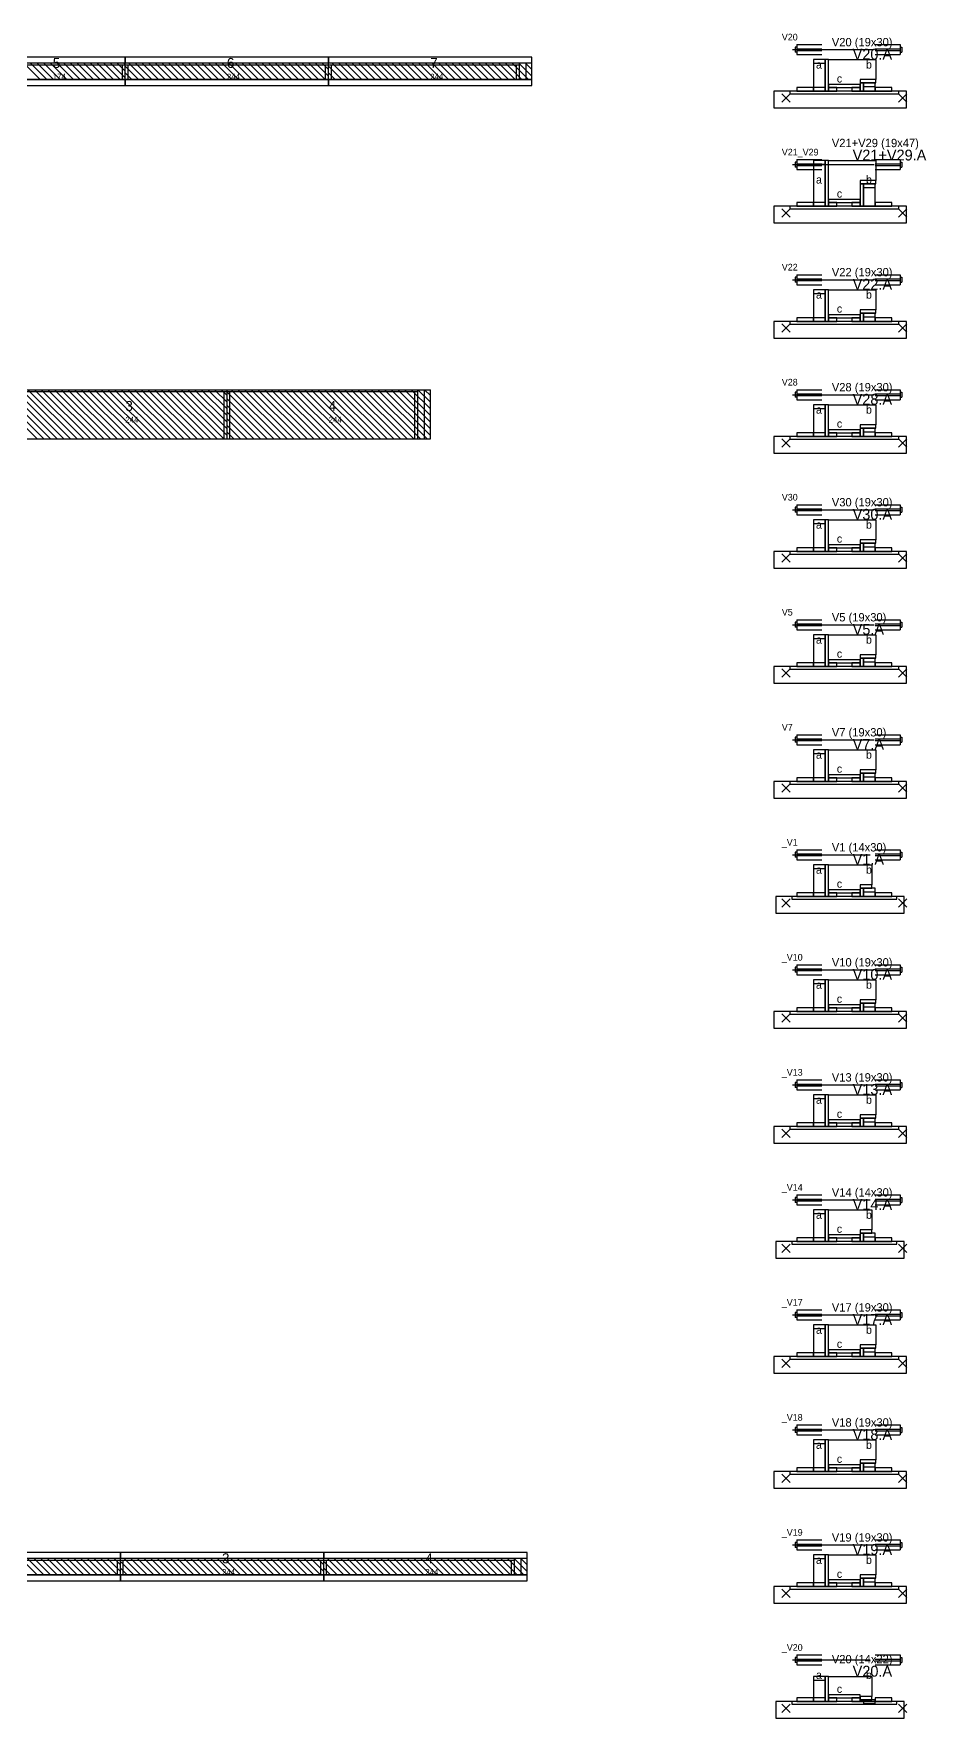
# Model space of a CAD drawing. Header units: metres. Extents: x -10 to 74425, y -2037 to 26.
# Drawn here: x 34759 to 35830, y -2008 to 13 of the extents above; entities that cross this region are included whole.
import ezdxf

# ---------------------------------------------------------------- set-up
doc = ezdxf.new("R2010")
doc.units = ezdxf.units.M
doc.layers.add('LABELS', color=3, linetype='Continuous')
doc.layers.add('VIGAS', color=7, linetype='Continuous')

msp = doc.modelspace()

# ---------------------------------------------------------------- linework, layer by layer
at = {"layer": 'VIGAS'}
for p, q in [((35674.6, 0), (35704.6, 0)), ((35674.6, 0), (35674.6, -12)), ((35768.6, 0), (35798.6, 0)), ((35798.6, 0), (35798.6, -12)), ((35669.6, -6), (35767.6, -6)), ((35672.6, -3), (35672.6, -9)), ((35674.6, -3), (35672.6, -3)), ((35674.6, -9), (35672.6, -9)), ((35674.6, -5), (35704.6, -5)), ((35674.6, -7), (35704.6, -7)), ((35674.6, -12), (35704.6, -12)), ((35768.6, -5), (35798.6, -5)), ((35768.6, -7), (35798.6, -7)), ((35768.6, -12), (35798.6, -12)), ((35798.6, -3), (35800.6, -3)), ((35798.6, -9), (35800.6, -9)), ((35800.6, -3), (35800.6, -9)), ((34694.7, -22), (34868.7, -22)), ((34694.7, -24.2), (34868.7, -24.2)), ((34766.7, -42), (34746.7, -22)), ((34774.7, -42), (34754.7, -22)), ((34782.7, -42), (34762.7, -22)), ((34790.7, -42), (34770.7, -22)), ((34798.7, -42), (34778.7, -22)), ((34806.7, -42), (34786.7, -22)), ((34814.7, -42), (34794.7, -22)), ((34822.7, -42), (34802.7, -22)), ((34830.7, -42), (34810.7, -22)), ((34838.7, -42), (34818.7, -22)), ((34846.7, -42), (34826.7, -22)), ((34854.7, -42), (34834.7, -22)), ((34862.7, -42), (34842.7, -22)), ((34868.7, -40), (34850.7, -22)), ((34868.7, -32), (34858.7, -22)), ((34865.2, -42), (34865.2, -24.2)), ((34868.7, -24), (34866.7, -22)), ((34868.7, -42), (34868.7, -22)), ((34868.7, -42), (34868.7, -22)), ((34868.7, -22), (35112.6, -22)), ((34868.7, -42), (34868.7, -22)), ((34868.7, -42), (34868.7, -22)), ((34868.7, -42), (34868.7, -22)), ((34868.7, -24.2), (35112.6, -24.2)), ((34884.7, -42), (34868.7, -26)), ((34876.7, -42), (34868.7, -34)), ((34872.2, -42), (34872.2, -24.2)), ((34892.7, -42), (34872.7, -22)), ((34900.7, -42), (34880.7, -22)), ((34908.7, -42), (34888.7, -22)), ((34916.7, -42), (34896.7, -22)), ((34924.7, -42), (34904.7, -22)), ((34932.7, -42), (34912.7, -22)), ((34940.7, -42), (34920.7, -22)), ((34948.7, -42), (34928.7, -22)), ((34956.7, -42), (34936.7, -22)), ((34964.7, -42), (34944.7, -22)), ((34972.7, -42), (34952.7, -22)), ((34980.7, -42), (34960.7, -22)), ((34988.7, -42), (34968.7, -22)), ((34996.7, -42), (34976.7, -22)), ((35004.7, -42), (34984.7, -22)), ((35012.7, -42), (34992.7, -22)), ((35020.7, -42), (35000.7, -22)), ((35028.7, -42), (35008.7, -22)), ((35036.7, -42), (35016.7, -22)), ((35044.7, -42), (35024.7, -22)), ((35052.7, -42), (35032.7, -22)), ((35060.7, -42), (35040.7, -22)), ((35068.7, -42), (35048.7, -22)), ((35076.7, -42), (35056.7, -22)), ((35084.7, -42), (35064.7, -22)), ((35092.7, -42), (35072.7, -22)), ((35100.7, -42), (35080.7, -22)), ((35108.7, -42), (35088.7, -22)), ((35112.6, -37.9), (35096.7, -22)), ((35112.6, -29.9), (35104.7, -22)), ((35109.1, -42), (35109.1, -24.2)), ((35112.6, -42), (35112.6, -22)), ((35112.6, -42), (35112.6, -22)), ((35112.6, -22), (35356.6, -22)), ((35112.6, -42), (35112.6, -22)), ((35112.6, -42), (35112.6, -22)), ((35112.6, -42), (35112.6, -22)), ((35112.6, -24.2), (35341.6, -24.2)), ((35128.6, -42), (35112.6, -26)), ((35120.6, -42), (35112.6, -34)), ((35116.1, -42), (35116.1, -24.2)), ((35136.6, -42), (35116.6, -22)), ((35144.6, -42), (35124.6, -22)), ((35152.6, -42), (35132.6, -22)), ((35160.6, -42), (35140.6, -22)), ((35168.6, -42), (35148.6, -22)), ((35176.6, -42), (35156.6, -22)), ((35184.6, -42), (35164.6, -22)), ((35192.6, -42), (35172.6, -22)), ((35200.6, -42), (35180.6, -22)), ((35208.6, -42), (35188.6, -22)), ((35216.6, -42), (35196.6, -22)), ((35224.6, -42), (35204.6, -22)), ((35232.6, -42), (35212.6, -22)), ((35240.6, -42), (35220.6, -22)), ((35248.6, -42), (35228.6, -22)), ((35256.6, -42), (35236.6, -22)), ((35264.6, -42), (35244.6, -22)), ((35272.6, -42), (35252.6, -22)), ((35280.6, -42), (35260.6, -22)), ((35288.6, -42), (35268.6, -22)), ((35296.6, -42), (35276.6, -22)), ((35304.6, -42), (35284.6, -22)), ((35312.6, -42), (35292.6, -22)), ((35320.6, -42), (35300.6, -22)), ((35328.6, -42), (35308.6, -22)), ((35336.6, -42), (35316.6, -22)), ((35344.6, -42), (35324.6, -22)), ((35352.6, -42), (35332.6, -22)), ((35338.1, -42), (35338.1, -24.2)), ((35356.6, -38), (35340.6, -22)), ((35341.6, -42), (35341.6, -22)), ((35356.6, -30), (35348.6, -22)), ((35349.6, -42), (35349.6, -22)), ((35356.6, -42), (35356.6, -22)), ((35356.6, -22), (35356.6, -22)), ((34694.7, -42), (34868.7, -42)), ((34865.2, -42), (34868.7, -42)), ((34868.7, -42), (35112.6, -42)), ((34868.7, -42), (34872.2, -42)), ((34868.7, -42), (34868.7, -42)), ((35109.1, -42), (35112.6, -42)), ((35112.6, -42), (35356.6, -42)), ((35112.6, -42), (35116.1, -42)), ((35112.6, -42), (35112.6, -42)), ((35338.1, -42), (35341.6, -42)), ((35656.6, -69), (35666.6, -59)), ((35656.6, -59), (35666.6, -69)), ((35796.6, -69), (35806.6, -59)), ((35796.6, -59), (35806.6, -69)), ((35672.6, -141), (35672.6, -147)), ((35674.6, -141), (35672.6, -141)), ((35674.6, -138), (35704.6, -138)), ((35674.6, -138), (35674.6, -150)), ((35768.6, -138), (35798.6, -138)), ((35798.6, -138), (35798.6, -150)), ((35798.6, -141), (35800.6, -141)), ((35800.6, -141), (35800.6, -147)), ((35669.6, -144), (35767.6, -144)), ((35674.6, -147), (35672.6, -147)), ((35674.6, -143), (35704.6, -143)), ((35674.6, -145), (35704.6, -145)), ((35674.6, -150), (35704.6, -150)), ((35768.6, -143), (35798.6, -143)), ((35768.6, -145), (35798.6, -145)), ((35768.6, -150), (35798.6, -150)), ((35798.6, -147), (35800.6, -147)), ((35656.6, -207), (35666.6, -197)), ((35656.6, -197), (35666.6, -207)), ((35796.6, -207), (35806.6, -197)), ((35796.6, -197), (35806.6, -207)), ((35669.6, -282), (35767.6, -282)), ((35672.6, -279), (35672.6, -285)), ((35674.6, -279), (35672.6, -279)), ((35674.6, -276), (35704.6, -276)), ((35674.6, -276), (35674.6, -288)), ((35674.6, -281), (35704.6, -281)), ((35768.6, -276), (35798.6, -276)), ((35768.6, -281), (35798.6, -281)), ((35798.6, -276), (35798.6, -288)), ((35798.6, -279), (35800.6, -279)), ((35800.6, -279), (35800.6, -285)), ((35674.6, -285), (35672.6, -285)), ((35674.6, -283), (35704.6, -283)), ((35674.6, -288), (35704.6, -288)), ((35768.6, -283), (35798.6, -283)), ((35768.6, -288), (35798.6, -288)), ((35798.6, -285), (35800.6, -285)), ((35656.6, -345), (35666.6, -335)), ((35656.6, -335), (35666.6, -345)), ((35796.6, -345), (35806.6, -335)), ((35796.6, -335), (35806.6, -345)), ((34746.8, -414), (34990.8, -414)), ((34746.8, -416.2), (34990.8, -416.2)), ((34802.8, -473), (34746.8, -417)), ((34810.8, -473), (34751.8, -414)), ((34818.8, -473), (34759.8, -414)), ((34826.8, -473), (34767.8, -414)), ((34834.8, -473), (34775.8, -414)), ((34842.8, -473), (34783.8, -414)), ((34850.8, -473), (34791.8, -414)), ((34858.8, -473), (34799.8, -414)), ((34866.8, -473), (34807.8, -414)), ((34874.8, -473), (34815.8, -414)), ((34882.8, -473), (34823.8, -414)), ((34890.8, -473), (34831.8, -414)), ((34898.8, -473), (34839.8, -414)), ((34906.8, -473), (34847.8, -414)), ((34914.8, -473), (34855.8, -414)), ((34922.8, -473), (34863.8, -414)), ((34930.8, -473), (34871.8, -414)), ((34938.8, -473), (34879.8, -414)), ((34946.8, -473), (34887.8, -414)), ((34954.8, -473), (34895.8, -414)), ((34962.8, -473), (34903.8, -414)), ((34970.8, -473), (34911.8, -414)), ((34978.8, -473), (34919.8, -414)), ((34986.8, -473), (34927.8, -414)), ((34990.8, -469), (34935.8, -414)), ((34990.8, -461), (34943.8, -414)), ((34990.8, -453), (34951.8, -414)), ((34990.8, -445), (34959.8, -414)), ((34990.8, -437), (34967.8, -414)), ((34990.8, -429), (34975.8, -414)), ((34990.8, -421), (34983.8, -414)), ((34987.3, -473), (34987.3, -416.2)), ((34990.8, -473), (34990.8, -414)), ((34990.8, -473), (34990.8, -414)), ((34990.8, -414), (35234.8, -414)), ((34990.8, -473), (34990.8, -414)), ((34990.8, -473), (34990.8, -414)), ((34990.8, -473), (34990.8, -414)), ((34990.8, -416.2), (35219.8, -416.2)), ((35046.8, -473), (34990.8, -417)), ((34994.3, -473), (34994.3, -416.2)), ((35054.8, -473), (34995.8, -414)), ((35062.8, -473), (35003.8, -414)), ((35070.8, -473), (35011.8, -414)), ((35078.8, -473), (35019.8, -414)), ((35086.8, -473), (35027.8, -414)), ((35094.8, -473), (35035.8, -414)), ((35102.8, -473), (35043.8, -414)), ((35110.8, -473), (35051.8, -414)), ((35118.8, -473), (35059.8, -414)), ((35126.8, -473), (35067.8, -414)), ((35134.8, -473), (35075.8, -414)), ((35142.8, -473), (35083.8, -414)), ((35150.8, -473), (35091.8, -414)), ((35158.8, -473), (35099.8, -414)), ((35166.8, -473), (35107.8, -414)), ((35174.8, -473), (35115.8, -414)), ((35182.8, -473), (35123.8, -414)), ((35190.8, -473), (35131.8, -414)), ((35198.8, -473), (35139.8, -414)), ((35206.8, -473), (35147.8, -414)), ((35214.8, -473), (35155.8, -414)), ((35222.8, -473), (35163.8, -414)), ((35230.8, -473), (35171.8, -414)), ((35234.8, -469), (35179.8, -414)), ((35234.8, -461), (35187.8, -414)), ((35234.8, -453), (35195.8, -414)), ((35234.8, -445), (35203.8, -414)), ((35234.8, -437), (35211.8, -414)), ((35216.3, -473), (35216.3, -416.2)), ((35219.8, -473), (35219.8, -414)), ((35234.8, -429), (35219.8, -414)), ((35227.8, -473), (35227.8, -414)), ((35234.8, -421), (35227.8, -414)), ((35234.8, -473), (35234.8, -414)), ((35669.6, -420), (35767.6, -420)), ((35672.6, -417), (35672.6, -423)), ((35674.6, -417), (35672.6, -417)), ((35674.6, -423), (35672.6, -423)), ((35674.6, -414), (35704.6, -414)), ((35674.6, -414), (35674.6, -426)), ((35674.6, -419), (35704.6, -419)), ((35674.6, -421), (35704.6, -421)), ((35768.6, -414), (35798.6, -414)), ((35768.6, -419), (35798.6, -419)), ((35768.6, -421), (35798.6, -421)), ((35798.6, -414), (35798.6, -426)), ((35798.6, -417), (35800.6, -417)), ((35798.6, -423), (35800.6, -423)), ((35800.6, -417), (35800.6, -423)), ((34794.8, -473), (34746.8, -425)), ((34786.8, -473), (34746.8, -433)), ((34778.8, -473), (34746.8, -441)), ((35038.8, -473), (34990.8, -425)), ((35030.8, -473), (34990.8, -433)), ((35022.8, -473), (34990.8, -441)), ((35674.6, -426), (35704.6, -426)), ((35768.6, -426), (35798.6, -426)), ((34770.8, -473), (34746.8, -449)), ((34762.8, -473), (34746.8, -457)), ((35014.8, -473), (34990.8, -449)), ((35006.8, -473), (34990.8, -457)), ((34746.8, -473), (34990.8, -473)), ((34987.3, -473), (34990.8, -473)), ((34998.8, -473), (34990.8, -465)), ((34990.8, -473), (35234.8, -473)), ((34990.8, -473), (34994.3, -473)), ((34990.8, -473), (34990.8, -473)), ((35216.3, -473), (35219.8, -473)), ((35656.6, -483), (35666.6, -473)), ((35656.6, -473), (35666.6, -483)), ((35796.6, -483), (35806.6, -473)), ((35796.6, -473), (35806.6, -483)), ((35669.6, -558), (35767.6, -558)), ((35672.6, -555), (35672.6, -561)), ((35674.6, -555), (35672.6, -555)), ((35674.6, -561), (35672.6, -561)), ((35674.6, -552), (35704.6, -552)), ((35674.6, -552), (35674.6, -564)), ((35674.6, -557), (35704.6, -557)), ((35674.6, -559), (35704.6, -559)), ((35674.6, -564), (35704.6, -564)), ((35768.6, -552), (35798.6, -552)), ((35768.6, -557), (35798.6, -557)), ((35768.6, -559), (35798.6, -559)), ((35768.6, -564), (35798.6, -564)), ((35798.6, -552), (35798.6, -564)), ((35798.6, -555), (35800.6, -555)), ((35798.6, -561), (35800.6, -561)), ((35800.6, -555), (35800.6, -561)), ((35656.6, -621), (35666.6, -611)), ((35656.6, -611), (35666.6, -621)), ((35796.6, -621), (35806.6, -611)), ((35796.6, -611), (35806.6, -621)), ((35669.6, -696), (35767.6, -696)), ((35672.6, -693), (35672.6, -699)), ((35674.6, -693), (35672.6, -693)), ((35674.6, -699), (35672.6, -699)), ((35674.6, -690), (35704.6, -690)), ((35674.6, -690), (35674.6, -702)), ((35674.6, -695), (35704.6, -695)), ((35674.6, -697), (35704.6, -697)), ((35674.6, -702), (35704.6, -702)), ((35768.6, -690), (35798.6, -690)), ((35768.6, -695), (35798.6, -695)), ((35768.6, -697), (35798.6, -697)), ((35768.6, -702), (35798.6, -702)), ((35798.6, -690), (35798.6, -702)), ((35798.6, -693), (35800.6, -693)), ((35798.6, -699), (35800.6, -699)), ((35800.6, -693), (35800.6, -699)), ((35656.6, -759), (35666.6, -749)), ((35656.6, -749), (35666.6, -759)), ((35796.6, -759), (35806.6, -749)), ((35796.6, -749), (35806.6, -759)), ((35674.6, -828), (35704.6, -828)), ((35674.6, -828), (35674.6, -840)), ((35768.6, -828), (35798.6, -828)), ((35798.6, -828), (35798.6, -840)), ((35669.6, -834), (35767.6, -834)), ((35672.6, -831), (35672.6, -837)), ((35674.6, -831), (35672.6, -831)), ((35674.6, -837), (35672.6, -837)), ((35674.6, -833), (35704.6, -833)), ((35674.6, -835), (35704.6, -835)), ((35674.6, -840), (35704.6, -840)), ((35768.6, -833), (35798.6, -833)), ((35768.6, -835), (35798.6, -835)), ((35768.6, -840), (35798.6, -840)), ((35798.6, -831), (35800.6, -831)), ((35798.6, -837), (35800.6, -837)), ((35800.6, -831), (35800.6, -837)), ((35656.6, -897), (35666.6, -887)), ((35656.6, -887), (35666.6, -897)), ((35796.6, -897), (35806.6, -887)), ((35796.6, -887), (35806.6, -897)), ((35672.6, -969), (35672.6, -975)), ((35674.6, -969), (35672.6, -969)), ((35674.6, -966), (35704.6, -966)), ((35674.6, -966), (35674.6, -978)), ((35768.6, -966), (35798.6, -966)), ((35798.6, -966), (35798.6, -978)), ((35798.6, -969), (35800.6, -969)), ((35800.6, -969), (35800.6, -975)), ((35669.6, -972), (35762.6, -972)), ((35674.6, -975), (35672.6, -975)), ((35674.6, -971), (35704.6, -971)), ((35674.6, -973), (35704.6, -973)), ((35674.6, -978), (35704.6, -978)), ((35768.6, -971), (35798.6, -971)), ((35768.6, -973), (35798.6, -973)), ((35768.6, -978), (35798.6, -978)), ((35798.6, -975), (35800.6, -975)), ((35656.6, -1035), (35666.6, -1025)), ((35656.6, -1025), (35666.6, -1035)), ((35796.6, -1035), (35806.6, -1025)), ((35796.6, -1025), (35806.6, -1035)), ((35669.6, -1110), (35767.6, -1110)), ((35672.6, -1107), (35672.6, -1113)), ((35674.6, -1107), (35672.6, -1107)), ((35674.6, -1104), (35704.6, -1104)), ((35674.6, -1104), (35674.6, -1116)), ((35674.6, -1109), (35704.6, -1109)), ((35674.6, -1111), (35704.6, -1111)), ((35768.6, -1104), (35798.6, -1104)), ((35768.6, -1109), (35798.6, -1109)), ((35768.6, -1111), (35798.6, -1111)), ((35798.6, -1104), (35798.6, -1116)), ((35798.6, -1107), (35800.6, -1107)), ((35800.6, -1107), (35800.6, -1113)), ((35674.6, -1113), (35672.6, -1113)), ((35674.6, -1116), (35704.6, -1116)), ((35768.6, -1116), (35798.6, -1116)), ((35798.6, -1113), (35800.6, -1113)), ((35656.6, -1173), (35666.6, -1163)), ((35656.6, -1163), (35666.6, -1173)), ((35796.6, -1173), (35806.6, -1163)), ((35796.6, -1163), (35806.6, -1173)), ((35669.6, -1248), (35767.6, -1248)), ((35672.6, -1245), (35672.6, -1251)), ((35674.6, -1245), (35672.6, -1245)), ((35674.6, -1251), (35672.6, -1251)), ((35674.6, -1242), (35704.6, -1242)), ((35674.6, -1242), (35674.6, -1254)), ((35674.6, -1247), (35704.6, -1247)), ((35674.6, -1249), (35704.6, -1249)), ((35768.6, -1242), (35798.6, -1242)), ((35768.6, -1247), (35798.6, -1247)), ((35768.6, -1249), (35798.6, -1249)), ((35798.6, -1242), (35798.6, -1254)), ((35798.6, -1245), (35800.6, -1245)), ((35798.6, -1251), (35800.6, -1251)), ((35800.6, -1245), (35800.6, -1251)), ((35674.6, -1254), (35704.6, -1254)), ((35768.6, -1254), (35798.6, -1254)), ((35656.6, -1311), (35666.6, -1301)), ((35656.6, -1301), (35666.6, -1311)), ((35796.6, -1311), (35806.6, -1301)), ((35796.6, -1301), (35806.6, -1311)), ((35669.6, -1386), (35762.6, -1386)), ((35672.6, -1383), (35672.6, -1389)), ((35674.6, -1383), (35672.6, -1383)), ((35674.6, -1389), (35672.6, -1389)), ((35674.6, -1380), (35704.6, -1380)), ((35674.6, -1380), (35674.6, -1392)), ((35674.6, -1385), (35704.6, -1385)), ((35674.6, -1387), (35704.6, -1387)), ((35674.6, -1392), (35704.6, -1392)), ((35768.6, -1380), (35798.6, -1380)), ((35768.6, -1385), (35798.6, -1385)), ((35768.6, -1387), (35798.6, -1387)), ((35768.6, -1392), (35798.6, -1392)), ((35798.6, -1380), (35798.6, -1392)), ((35798.6, -1383), (35800.6, -1383)), ((35798.6, -1389), (35800.6, -1389)), ((35800.6, -1383), (35800.6, -1389)), ((35656.6, -1449), (35666.6, -1439)), ((35656.6, -1439), (35666.6, -1449)), ((35796.6, -1449), (35806.6, -1439)), ((35796.6, -1439), (35806.6, -1449)), ((35669.6, -1524), (35767.6, -1524)), ((35672.6, -1521), (35672.6, -1527)), ((35674.6, -1521), (35672.6, -1521)), ((35674.6, -1527), (35672.6, -1527)), ((35674.6, -1518), (35704.6, -1518)), ((35674.6, -1518), (35674.6, -1530)), ((35674.6, -1523), (35704.6, -1523)), ((35674.6, -1525), (35704.6, -1525)), ((35674.6, -1530), (35704.6, -1530)), ((35768.6, -1518), (35798.6, -1518)), ((35768.6, -1523), (35798.6, -1523)), ((35768.6, -1525), (35798.6, -1525)), ((35768.6, -1530), (35798.6, -1530)), ((35798.6, -1518), (35798.6, -1530)), ((35798.6, -1521), (35800.6, -1521)), ((35798.6, -1527), (35800.6, -1527)), ((35800.6, -1521), (35800.6, -1527)), ((35656.6, -1587), (35666.6, -1577)), ((35656.6, -1577), (35666.6, -1587)), ((35796.6, -1587), (35806.6, -1577)), ((35796.6, -1577), (35806.6, -1587)), ((35674.6, -1656), (35704.6, -1656)), ((35674.6, -1656), (35674.6, -1668)), ((35768.6, -1656), (35798.6, -1656)), ((35798.6, -1656), (35798.6, -1668)), ((35669.6, -1662), (35767.6, -1662)), ((35672.6, -1659), (35672.6, -1665)), ((35674.6, -1659), (35672.6, -1659)), ((35674.6, -1665), (35672.6, -1665)), ((35674.6, -1661), (35704.6, -1661)), ((35674.6, -1663), (35704.6, -1663)), ((35674.6, -1668), (35704.6, -1668)), ((35768.6, -1661), (35798.6, -1661)), ((35768.6, -1663), (35798.6, -1663)), ((35768.6, -1668), (35798.6, -1668)), ((35798.6, -1659), (35800.6, -1659)), ((35798.6, -1665), (35800.6, -1665)), ((35800.6, -1659), (35800.6, -1665)), ((35656.6, -1725), (35666.6, -1715)), ((35656.6, -1715), (35666.6, -1725)), ((35796.6, -1725), (35806.6, -1715)), ((35796.6, -1715), (35806.6, -1725)), ((35672.6, -1797), (35672.6, -1803)), ((35674.6, -1797), (35672.6, -1797)), ((35674.6, -1794), (35704.6, -1794)), ((35674.6, -1794), (35674.6, -1806)), ((35768.6, -1794), (35798.6, -1794)), ((35798.6, -1794), (35798.6, -1806)), ((35798.6, -1797), (35800.6, -1797)), ((35800.6, -1797), (35800.6, -1803)), ((34618.8, -1816), (34862.8, -1816)), ((34618.8, -1818.2), (34862.8, -1818.2)), ((34762.8, -1836), (34742.8, -1816)), ((34770.8, -1836), (34750.8, -1816)), ((34778.8, -1836), (34758.8, -1816)), ((34786.8, -1836), (34766.8, -1816)), ((34794.8, -1836), (34774.8, -1816)), ((34802.8, -1836), (34782.8, -1816)), ((34810.8, -1836), (34790.8, -1816)), ((34818.8, -1836), (34798.8, -1816)), ((34826.8, -1836), (34806.8, -1816)), ((34834.8, -1836), (34814.8, -1816)), ((34842.8, -1836), (34822.8, -1816)), ((34850.8, -1836), (34830.8, -1816)), ((34858.8, -1836), (34838.8, -1816)), ((34862.8, -1832), (34846.8, -1816)), ((34862.8, -1824), (34854.8, -1816)), ((34859.3, -1836), (34859.3, -1818.2)), ((34862.8, -1836), (34862.8, -1816)), ((34862.8, -1836), (34862.8, -1816)), ((34862.8, -1816), (35106.8, -1816)), ((34862.8, -1836), (34862.8, -1816)), ((34862.8, -1836), (34862.8, -1816)), ((34862.8, -1836), (34862.8, -1816)), ((34862.8, -1816), (34862.8, -1816)), ((34862.8, -1818.2), (35106.8, -1818.2)), ((34866.3, -1836), (34866.3, -1818.2)), ((34886.8, -1836), (34866.8, -1816)), ((34894.8, -1836), (34874.8, -1816)), ((34902.8, -1836), (34882.8, -1816)), ((34910.8, -1836), (34890.8, -1816)), ((34918.8, -1836), (34898.8, -1816)), ((34926.8, -1836), (34906.8, -1816)), ((34934.8, -1836), (34914.8, -1816)), ((34942.8, -1836), (34922.8, -1816)), ((34950.8, -1836), (34930.8, -1816)), ((34958.8, -1836), (34938.8, -1816)), ((34966.8, -1836), (34946.8, -1816)), ((34974.8, -1836), (34954.8, -1816)), ((34982.8, -1836), (34962.8, -1816)), ((34990.8, -1836), (34970.8, -1816)), ((34998.8, -1836), (34978.8, -1816)), ((35006.8, -1836), (34986.8, -1816)), ((35014.8, -1836), (34994.8, -1816)), ((35022.8, -1836), (35002.8, -1816)), ((35030.8, -1836), (35010.8, -1816)), ((35038.8, -1836), (35018.8, -1816)), ((35046.8, -1836), (35026.8, -1816)), ((35054.8, -1836), (35034.8, -1816)), ((35062.8, -1836), (35042.8, -1816)), ((35070.8, -1836), (35050.8, -1816)), ((35078.8, -1836), (35058.8, -1816)), ((35086.8, -1836), (35066.8, -1816)), ((35094.8, -1836), (35074.8, -1816)), ((35102.8, -1836), (35082.8, -1816)), ((35106.8, -1832), (35090.8, -1816)), ((35106.8, -1824), (35098.8, -1816)), ((35103.3, -1836), (35103.3, -1818.2)), ((35106.8, -1836), (35106.8, -1816)), ((35106.8, -1836), (35106.8, -1816)), ((35106.8, -1816), (35350.8, -1816)), ((35106.8, -1836), (35106.8, -1816)), ((35106.8, -1836), (35106.8, -1816)), ((35106.8, -1836), (35106.8, -1816)), ((35106.8, -1816), (35106.8, -1816)), ((35106.8, -1818.2), (35335.8, -1818.2)), ((35110.3, -1836), (35110.3, -1818.2)), ((35130.8, -1836), (35110.8, -1816)), ((35138.8, -1836), (35118.8, -1816)), ((35146.8, -1836), (35126.8, -1816)), ((35154.8, -1836), (35134.8, -1816)), ((35162.8, -1836), (35142.8, -1816)), ((35170.8, -1836), (35150.8, -1816)), ((35178.8, -1836), (35158.8, -1816)), ((35186.8, -1836), (35166.8, -1816)), ((35194.8, -1836), (35174.8, -1816)), ((35202.8, -1836), (35182.8, -1816)), ((35210.8, -1836), (35190.8, -1816)), ((35218.8, -1836), (35198.8, -1816)), ((35226.8, -1836), (35206.8, -1816)), ((35234.8, -1836), (35214.8, -1816)), ((35242.8, -1836), (35222.8, -1816)), ((35250.8, -1836), (35230.8, -1816)), ((35258.8, -1836), (35238.8, -1816)), ((35266.8, -1836), (35246.8, -1816)), ((35274.8, -1836), (35254.8, -1816)), ((35282.8, -1836), (35262.8, -1816)), ((35290.8, -1836), (35270.8, -1816)), ((35298.8, -1836), (35278.8, -1816)), ((35306.8, -1836), (35286.8, -1816)), ((35314.8, -1836), (35294.8, -1816)), ((35322.8, -1836), (35302.8, -1816)), ((35330.8, -1836), (35310.8, -1816)), ((35338.8, -1836), (35318.8, -1816)), ((35346.8, -1836), (35326.8, -1816)), ((35332.3, -1836), (35332.3, -1818.2)), ((35350.8, -1832), (35334.8, -1816)), ((35335.8, -1836), (35335.8, -1816)), ((35350.8, -1824), (35342.8, -1816)), ((35343.8, -1836), (35343.8, -1816)), ((35350.8, -1836), (35350.8, -1816)), ((35350.8, -1816), (35350.8, -1816)), ((35669.6, -1800), (35767.6, -1800)), ((35674.6, -1803), (35672.6, -1803)), ((35674.6, -1799), (35704.6, -1799)), ((35674.6, -1801), (35704.6, -1801)), ((35674.6, -1806), (35704.6, -1806)), ((35768.6, -1799), (35798.6, -1799)), ((35768.6, -1801), (35798.6, -1801)), ((35768.6, -1806), (35798.6, -1806)), ((35798.6, -1803), (35800.6, -1803)), ((34618.8, -1836), (34862.8, -1836)), ((34859.3, -1836), (34862.8, -1836)), ((34878.8, -1836), (34862.8, -1820)), ((34870.8, -1836), (34862.8, -1828)), ((34862.8, -1836), (35106.8, -1836)), ((34862.8, -1836), (34866.3, -1836)), ((34862.8, -1836), (34862.8, -1836)), ((35103.3, -1836), (35106.8, -1836)), ((35122.8, -1836), (35106.8, -1820)), ((35114.8, -1836), (35106.8, -1828)), ((35106.8, -1836), (35350.8, -1836)), ((35106.8, -1836), (35110.3, -1836)), ((35106.8, -1836), (35106.8, -1836)), ((35332.3, -1836), (35335.8, -1836)), ((35656.6, -1863), (35666.6, -1853)), ((35656.6, -1853), (35666.6, -1863)), ((35796.6, -1863), (35806.6, -1853)), ((35796.6, -1853), (35806.6, -1863)), ((35669.6, -1938), (35762.6, -1938)), ((35672.6, -1935), (35672.6, -1941)), ((35674.6, -1935), (35672.6, -1935)), ((35674.6, -1932), (35704.6, -1932)), ((35674.6, -1932), (35674.6, -1944)), ((35674.6, -1937), (35704.6, -1937)), ((35674.6, -1939), (35704.6, -1939)), ((35768.6, -1932), (35798.6, -1932)), ((35768.6, -1937), (35798.6, -1937)), ((35768.6, -1939), (35798.6, -1939)), ((35798.6, -1932), (35798.6, -1944)), ((35798.6, -1935), (35800.6, -1935)), ((35800.6, -1935), (35800.6, -1941)), ((35674.6, -1941), (35672.6, -1941)), ((35674.6, -1944), (35704.6, -1944)), ((35768.6, -1944), (35798.6, -1944)), ((35798.6, -1941), (35800.6, -1941)), ((35656.6, -2001), (35666.6, -1991)), ((35656.6, -1991), (35666.6, -2001)), ((35796.6, -2001), (35806.6, -1991)), ((35796.6, -1991), (35806.6, -2001))]:
    msp.add_line(p, q, dxfattribs=at)
for points in [[(34694.7, -22), (34868.7, -22), (34868.7, -15), (34694.7, -15)], [(34868.7, -22), (35112.6, -22), (35112.6, -15), (34868.7, -15)], [(35112.6, -22), (35356.6, -22), (35356.6, -15), (35112.6, -15)], [(35694.6, -56), (35708.6, -56), (35708.6, -18), (35694.6, -18)], [(35694.6, -22.4), (35708.6, -22.4), (35708.6, -18), (35694.6, -18)], [(35708.6, -56), (35712.6, -56), (35712.6, -18), (35708.6, -18)], [(35712.6, -48), (35712.6, -18), (35769.6, -18), (35769.6, -42), (35750.6, -42), (35750.6, -48)], [(34694.7, -49), (34868.7, -49), (34868.7, -42), (34694.7, -42)], [(34868.7, -49), (35112.6, -49), (35112.6, -42), (34868.7, -42)], [(35112.6, -49), (35356.6, -49), (35356.6, -42), (35112.6, -42)], [(35647.1, -76), (35806.1, -76), (35806.1, -56), (35647.1, -56)], [(35666.1, -59.2), (35797.1, -59.2), (35797.1, -56), (35666.1, -56)], [(35674.6, -56), (35694.6, -56), (35694.6, -51.6), (35674.6, -51.6)], [(35694.6, -56), (35708.6, -56), (35708.6, -51.6), (35694.6, -51.6)], [(35712.6, -51.6), (35750.6, -51.6), (35750.6, -48), (35712.6, -48)], [(35712.6, -56), (35722.6, -56), (35722.6, -51.6), (35712.6, -51.6)], [(35740.6, -56), (35750.6, -56), (35750.6, -51.6), (35740.6, -51.6)], [(35750.6, -46), (35769.6, -46), (35769.6, -42), (35750.6, -42)], [(35750.6, -56), (35754.6, -56), (35754.6, -46), (35750.6, -46)], [(35754.6, -56), (35768.6, -56), (35768.6, -46), (35754.6, -46)], [(35754.6, -50.4), (35768.6, -50.4), (35768.6, -46), (35754.6, -46)], [(35768.6, -56), (35788.6, -56), (35788.6, -51.6), (35768.6, -51.6)], [(35694.6, -194), (35708.6, -194), (35708.6, -139), (35694.6, -139)], [(35694.6, -143.4), (35708.6, -143.4), (35708.6, -139), (35694.6, -139)], [(35708.6, -194), (35712.6, -194), (35712.6, -139), (35708.6, -139)], [(35712.6, -186), (35712.6, -139), (35769.6, -139), (35769.6, -163), (35750.6, -163), (35750.6, -186)], [(35750.6, -167), (35769.6, -167), (35769.6, -163), (35750.6, -163)], [(35750.6, -194), (35754.6, -194), (35754.6, -167), (35750.6, -167)], [(35754.6, -194), (35768.6, -194), (35768.6, -167), (35754.6, -167)], [(35754.6, -171.4), (35768.6, -171.4), (35768.6, -167), (35754.6, -167)], [(35647.1, -214), (35806.1, -214), (35806.1, -194), (35647.1, -194)], [(35666.1, -197.2), (35797.1, -197.2), (35797.1, -194), (35666.1, -194)], [(35674.6, -194), (35694.6, -194), (35694.6, -189.6), (35674.6, -189.6)], [(35694.6, -194), (35708.6, -194), (35708.6, -189.6), (35694.6, -189.6)], [(35712.6, -189.6), (35750.6, -189.6), (35750.6, -186), (35712.6, -186)], [(35712.6, -194), (35722.6, -194), (35722.6, -189.6), (35712.6, -189.6)], [(35740.6, -194), (35750.6, -194), (35750.6, -189.6), (35740.6, -189.6)], [(35768.6, -194), (35788.6, -194), (35788.6, -189.6), (35768.6, -189.6)], [(35694.6, -332), (35708.6, -332), (35708.6, -294), (35694.6, -294)], [(35694.6, -298.4), (35708.6, -298.4), (35708.6, -294), (35694.6, -294)], [(35708.6, -332), (35712.6, -332), (35712.6, -294), (35708.6, -294)], [(35712.6, -324), (35712.6, -294), (35769.6, -294), (35769.6, -318), (35750.6, -318), (35750.6, -324)], [(35750.6, -322), (35769.6, -322), (35769.6, -318), (35750.6, -318)], [(35750.6, -332), (35754.6, -332), (35754.6, -322), (35750.6, -322)], [(35754.6, -332), (35768.6, -332), (35768.6, -322), (35754.6, -322)], [(35754.6, -326.4), (35768.6, -326.4), (35768.6, -322), (35754.6, -322)], [(35647.1, -352), (35806.1, -352), (35806.1, -332), (35647.1, -332)], [(35666.1, -335.2), (35797.1, -335.2), (35797.1, -332), (35666.1, -332)], [(35674.6, -332), (35694.6, -332), (35694.6, -327.6), (35674.6, -327.6)], [(35694.6, -332), (35708.6, -332), (35708.6, -327.6), (35694.6, -327.6)], [(35712.6, -327.6), (35750.6, -327.6), (35750.6, -324), (35712.6, -324)], [(35712.6, -332), (35722.6, -332), (35722.6, -327.6), (35712.6, -327.6)], [(35740.6, -332), (35750.6, -332), (35750.6, -327.6), (35740.6, -327.6)], [(35768.6, -332), (35788.6, -332), (35788.6, -327.6), (35768.6, -327.6)], [(35694.6, -470), (35708.6, -470), (35708.6, -432), (35694.6, -432)], [(35694.6, -436.4), (35708.6, -436.4), (35708.6, -432), (35694.6, -432)], [(35708.6, -470), (35712.6, -470), (35712.6, -432), (35708.6, -432)], [(35712.6, -462), (35712.6, -432), (35769.6, -432), (35769.6, -456), (35750.6, -456), (35750.6, -462)], [(35712.6, -465.6), (35750.6, -465.6), (35750.6, -462), (35712.6, -462)], [(35750.6, -460), (35769.6, -460), (35769.6, -456), (35750.6, -456)], [(35750.6, -470), (35754.6, -470), (35754.6, -460), (35750.6, -460)], [(35754.6, -470), (35768.6, -470), (35768.6, -460), (35754.6, -460)], [(35754.6, -464.4), (35768.6, -464.4), (35768.6, -460), (35754.6, -460)], [(35647.1, -490), (35806.1, -490), (35806.1, -470), (35647.1, -470)], [(35666.1, -473.2), (35797.1, -473.2), (35797.1, -470), (35666.1, -470)], [(35674.6, -470), (35694.6, -470), (35694.6, -465.6), (35674.6, -465.6)], [(35694.6, -470), (35708.6, -470), (35708.6, -465.6), (35694.6, -465.6)], [(35712.6, -470), (35722.6, -470), (35722.6, -465.6), (35712.6, -465.6)], [(35740.6, -470), (35750.6, -470), (35750.6, -465.6), (35740.6, -465.6)], [(35768.6, -470), (35788.6, -470), (35788.6, -465.6), (35768.6, -465.6)], [(35694.6, -608), (35708.6, -608), (35708.6, -570), (35694.6, -570)], [(35694.6, -574.4), (35708.6, -574.4), (35708.6, -570), (35694.6, -570)], [(35708.6, -608), (35712.6, -608), (35712.6, -570), (35708.6, -570)], [(35712.6, -600), (35712.6, -570), (35769.6, -570), (35769.6, -594), (35750.6, -594), (35750.6, -600)], [(35674.6, -608), (35694.6, -608), (35694.6, -603.6), (35674.6, -603.6)], [(35694.6, -608), (35708.6, -608), (35708.6, -603.6), (35694.6, -603.6)], [(35712.6, -603.6), (35750.6, -603.6), (35750.6, -600), (35712.6, -600)], [(35712.6, -608), (35722.6, -608), (35722.6, -603.6), (35712.6, -603.6)], [(35740.6, -608), (35750.6, -608), (35750.6, -603.6), (35740.6, -603.6)], [(35750.6, -598), (35769.6, -598), (35769.6, -594), (35750.6, -594)], [(35750.6, -608), (35754.6, -608), (35754.6, -598), (35750.6, -598)], [(35754.6, -608), (35768.6, -608), (35768.6, -598), (35754.6, -598)], [(35754.6, -602.4), (35768.6, -602.4), (35768.6, -598), (35754.6, -598)], [(35768.6, -608), (35788.6, -608), (35788.6, -603.6), (35768.6, -603.6)], [(35647.1, -628), (35806.1, -628), (35806.1, -608), (35647.1, -608)], [(35666.1, -611.2), (35797.1, -611.2), (35797.1, -608), (35666.1, -608)], [(35694.6, -746), (35708.6, -746), (35708.6, -708), (35694.6, -708)], [(35694.6, -712.4), (35708.6, -712.4), (35708.6, -708), (35694.6, -708)], [(35708.6, -746), (35712.6, -746), (35712.6, -708), (35708.6, -708)], [(35712.6, -738), (35712.6, -708), (35769.6, -708), (35769.6, -732), (35750.6, -732), (35750.6, -738)], [(35647.1, -766), (35806.1, -766), (35806.1, -746), (35647.1, -746)], [(35666.1, -749.2), (35797.1, -749.2), (35797.1, -746), (35666.1, -746)], [(35674.6, -746), (35694.6, -746), (35694.6, -741.6), (35674.6, -741.6)], [(35694.6, -746), (35708.6, -746), (35708.6, -741.6), (35694.6, -741.6)], [(35712.6, -741.6), (35750.6, -741.6), (35750.6, -738), (35712.6, -738)], [(35712.6, -746), (35722.6, -746), (35722.6, -741.6), (35712.6, -741.6)], [(35740.6, -746), (35750.6, -746), (35750.6, -741.6), (35740.6, -741.6)], [(35750.6, -736), (35769.6, -736), (35769.6, -732), (35750.6, -732)], [(35750.6, -746), (35754.6, -746), (35754.6, -736), (35750.6, -736)], [(35754.6, -746), (35768.6, -746), (35768.6, -736), (35754.6, -736)], [(35754.6, -740.4), (35768.6, -740.4), (35768.6, -736), (35754.6, -736)], [(35768.6, -746), (35788.6, -746), (35788.6, -741.6), (35768.6, -741.6)], [(35694.6, -884), (35708.6, -884), (35708.6, -846), (35694.6, -846)], [(35694.6, -850.4), (35708.6, -850.4), (35708.6, -846), (35694.6, -846)], [(35708.6, -884), (35712.6, -884), (35712.6, -846), (35708.6, -846)], [(35712.6, -876), (35712.6, -846), (35769.6, -846), (35769.6, -870), (35750.6, -870), (35750.6, -876)], [(35647.1, -904), (35806.1, -904), (35806.1, -884), (35647.1, -884)], [(35666.1, -887.2), (35797.1, -887.2), (35797.1, -884), (35666.1, -884)], [(35674.6, -884), (35694.6, -884), (35694.6, -879.6), (35674.6, -879.6)], [(35694.6, -884), (35708.6, -884), (35708.6, -879.6), (35694.6, -879.6)], [(35712.6, -879.6), (35750.6, -879.6), (35750.6, -876), (35712.6, -876)], [(35712.6, -884), (35722.6, -884), (35722.6, -879.6), (35712.6, -879.6)], [(35740.6, -884), (35750.6, -884), (35750.6, -879.6), (35740.6, -879.6)], [(35750.6, -874), (35769.6, -874), (35769.6, -870), (35750.6, -870)], [(35750.6, -884), (35754.6, -884), (35754.6, -874), (35750.6, -874)], [(35754.6, -884), (35768.6, -884), (35768.6, -874), (35754.6, -874)], [(35754.6, -878.4), (35768.6, -878.4), (35768.6, -874), (35754.6, -874)], [(35768.6, -884), (35788.6, -884), (35788.6, -879.6), (35768.6, -879.6)], [(35694.6, -1022), (35708.6, -1022), (35708.6, -984), (35694.6, -984)], [(35694.6, -988.4), (35708.6, -988.4), (35708.6, -984), (35694.6, -984)], [(35708.6, -1022), (35712.6, -1022), (35712.6, -984), (35708.6, -984)], [(35712.6, -1014), (35712.6, -984), (35764.6, -984), (35764.6, -1008), (35750.6, -1008), (35750.6, -1014)], [(35750.6, -1012), (35764.6, -1012), (35764.6, -1008), (35750.6, -1008)], [(35649.6, -1042), (35803.6, -1042), (35803.6, -1022), (35649.6, -1022)], [(35668.6, -1025.2), (35794.6, -1025.2), (35794.6, -1022), (35668.6, -1022)], [(35674.6, -1022), (35694.6, -1022), (35694.6, -1017.6), (35674.6, -1017.6)], [(35694.6, -1022), (35708.6, -1022), (35708.6, -1017.6), (35694.6, -1017.6)], [(35712.6, -1017.6), (35750.6, -1017.6), (35750.6, -1014), (35712.6, -1014)], [(35712.6, -1022), (35722.6, -1022), (35722.6, -1017.6), (35712.6, -1017.6)], [(35740.6, -1022), (35750.6, -1022), (35750.6, -1017.6), (35740.6, -1017.6)], [(35750.6, -1022), (35754.6, -1022), (35754.6, -1012), (35750.6, -1012)], [(35754.6, -1022), (35768.6, -1022), (35768.6, -1012), (35754.6, -1012)], [(35754.6, -1016.4), (35768.6, -1016.4), (35768.6, -1012), (35754.6, -1012)], [(35768.6, -1022), (35788.6, -1022), (35788.6, -1017.6), (35768.6, -1017.6)], [(35694.6, -1160), (35708.6, -1160), (35708.6, -1122), (35694.6, -1122)], [(35694.6, -1126.4), (35708.6, -1126.4), (35708.6, -1122), (35694.6, -1122)], [(35708.6, -1160), (35712.6, -1160), (35712.6, -1122), (35708.6, -1122)], [(35712.6, -1152), (35712.6, -1122), (35769.6, -1122), (35769.6, -1146), (35750.6, -1146), (35750.6, -1152)], [(35712.6, -1155.6), (35750.6, -1155.6), (35750.6, -1152), (35712.6, -1152)], [(35750.6, -1150), (35769.6, -1150), (35769.6, -1146), (35750.6, -1146)], [(35750.6, -1160), (35754.6, -1160), (35754.6, -1150), (35750.6, -1150)], [(35754.6, -1160), (35768.6, -1160), (35768.6, -1150), (35754.6, -1150)], [(35754.6, -1154.4), (35768.6, -1154.4), (35768.6, -1150), (35754.6, -1150)], [(35647.1, -1180), (35806.1, -1180), (35806.1, -1160), (35647.1, -1160)], [(35666.1, -1163.2), (35797.1, -1163.2), (35797.1, -1160), (35666.1, -1160)], [(35674.6, -1160), (35694.6, -1160), (35694.6, -1155.6), (35674.6, -1155.6)], [(35694.6, -1160), (35708.6, -1160), (35708.6, -1155.6), (35694.6, -1155.6)], [(35712.6, -1160), (35722.6, -1160), (35722.6, -1155.6), (35712.6, -1155.6)], [(35740.6, -1160), (35750.6, -1160), (35750.6, -1155.6), (35740.6, -1155.6)], [(35768.6, -1160), (35788.6, -1160), (35788.6, -1155.6), (35768.6, -1155.6)], [(35694.6, -1298), (35708.6, -1298), (35708.6, -1260), (35694.6, -1260)], [(35694.6, -1264.4), (35708.6, -1264.4), (35708.6, -1260), (35694.6, -1260)], [(35708.6, -1298), (35712.6, -1298), (35712.6, -1260), (35708.6, -1260)], [(35712.6, -1290), (35712.6, -1260), (35769.6, -1260), (35769.6, -1284), (35750.6, -1284), (35750.6, -1290)], [(35712.6, -1293.6), (35750.6, -1293.6), (35750.6, -1290), (35712.6, -1290)], [(35750.6, -1288), (35769.6, -1288), (35769.6, -1284), (35750.6, -1284)], [(35750.6, -1298), (35754.6, -1298), (35754.6, -1288), (35750.6, -1288)], [(35754.6, -1298), (35768.6, -1298), (35768.6, -1288), (35754.6, -1288)], [(35754.6, -1292.4), (35768.6, -1292.4), (35768.6, -1288), (35754.6, -1288)], [(35647.1, -1318), (35806.1, -1318), (35806.1, -1298), (35647.1, -1298)], [(35666.1, -1301.2), (35797.1, -1301.2), (35797.1, -1298), (35666.1, -1298)], [(35674.6, -1298), (35694.6, -1298), (35694.6, -1293.6), (35674.6, -1293.6)], [(35694.6, -1298), (35708.6, -1298), (35708.6, -1293.6), (35694.6, -1293.6)], [(35712.6, -1298), (35722.6, -1298), (35722.6, -1293.6), (35712.6, -1293.6)], [(35740.6, -1298), (35750.6, -1298), (35750.6, -1293.6), (35740.6, -1293.6)], [(35768.6, -1298), (35788.6, -1298), (35788.6, -1293.6), (35768.6, -1293.6)], [(35694.6, -1436), (35708.6, -1436), (35708.6, -1398), (35694.6, -1398)], [(35694.6, -1402.4), (35708.6, -1402.4), (35708.6, -1398), (35694.6, -1398)], [(35708.6, -1436), (35712.6, -1436), (35712.6, -1398), (35708.6, -1398)], [(35712.6, -1428), (35712.6, -1398), (35764.6, -1398), (35764.6, -1422), (35750.6, -1422), (35750.6, -1428)], [(35674.6, -1436), (35694.6, -1436), (35694.6, -1431.6), (35674.6, -1431.6)], [(35694.6, -1436), (35708.6, -1436), (35708.6, -1431.6), (35694.6, -1431.6)], [(35712.6, -1431.6), (35750.6, -1431.6), (35750.6, -1428), (35712.6, -1428)], [(35712.6, -1436), (35722.6, -1436), (35722.6, -1431.6), (35712.6, -1431.6)], [(35740.6, -1436), (35750.6, -1436), (35750.6, -1431.6), (35740.6, -1431.6)], [(35750.6, -1426), (35764.6, -1426), (35764.6, -1422), (35750.6, -1422)], [(35750.6, -1436), (35754.6, -1436), (35754.6, -1426), (35750.6, -1426)], [(35754.6, -1436), (35768.6, -1436), (35768.6, -1426), (35754.6, -1426)], [(35754.6, -1430.4), (35768.6, -1430.4), (35768.6, -1426), (35754.6, -1426)], [(35768.6, -1436), (35788.6, -1436), (35788.6, -1431.6), (35768.6, -1431.6)], [(35649.6, -1456), (35803.6, -1456), (35803.6, -1436), (35649.6, -1436)], [(35668.6, -1439.2), (35794.6, -1439.2), (35794.6, -1436), (35668.6, -1436)], [(35694.6, -1574), (35708.6, -1574), (35708.6, -1536), (35694.6, -1536)], [(35694.6, -1540.4), (35708.6, -1540.4), (35708.6, -1536), (35694.6, -1536)], [(35708.6, -1574), (35712.6, -1574), (35712.6, -1536), (35708.6, -1536)], [(35712.6, -1566), (35712.6, -1536), (35769.6, -1536), (35769.6, -1560), (35750.6, -1560), (35750.6, -1566)], [(35647.1, -1594), (35806.1, -1594), (35806.1, -1574), (35647.1, -1574)], [(35666.1, -1577.2), (35797.1, -1577.2), (35797.1, -1574), (35666.1, -1574)], [(35674.6, -1574), (35694.6, -1574), (35694.6, -1569.6), (35674.6, -1569.6)], [(35694.6, -1574), (35708.6, -1574), (35708.6, -1569.6), (35694.6, -1569.6)], [(35712.6, -1569.6), (35750.6, -1569.6), (35750.6, -1566), (35712.6, -1566)], [(35712.6, -1574), (35722.6, -1574), (35722.6, -1569.6), (35712.6, -1569.6)], [(35740.6, -1574), (35750.6, -1574), (35750.6, -1569.6), (35740.6, -1569.6)], [(35750.6, -1564), (35769.6, -1564), (35769.6, -1560), (35750.6, -1560)], [(35750.6, -1574), (35754.6, -1574), (35754.6, -1564), (35750.6, -1564)], [(35754.6, -1574), (35768.6, -1574), (35768.6, -1564), (35754.6, -1564)], [(35754.6, -1568.4), (35768.6, -1568.4), (35768.6, -1564), (35754.6, -1564)], [(35768.6, -1574), (35788.6, -1574), (35788.6, -1569.6), (35768.6, -1569.6)], [(35694.6, -1712), (35708.6, -1712), (35708.6, -1674), (35694.6, -1674)], [(35694.6, -1678.4), (35708.6, -1678.4), (35708.6, -1674), (35694.6, -1674)], [(35708.6, -1712), (35712.6, -1712), (35712.6, -1674), (35708.6, -1674)], [(35712.6, -1704), (35712.6, -1674), (35769.6, -1674), (35769.6, -1698), (35750.6, -1698), (35750.6, -1704)], [(35647.1, -1732), (35806.1, -1732), (35806.1, -1712), (35647.1, -1712)], [(35666.1, -1715.2), (35797.1, -1715.2), (35797.1, -1712), (35666.1, -1712)], [(35674.6, -1712), (35694.6, -1712), (35694.6, -1707.6), (35674.6, -1707.6)], [(35694.6, -1712), (35708.6, -1712), (35708.6, -1707.6), (35694.6, -1707.6)], [(35712.6, -1707.6), (35750.6, -1707.6), (35750.6, -1704), (35712.6, -1704)], [(35712.6, -1712), (35722.6, -1712), (35722.6, -1707.6), (35712.6, -1707.6)], [(35740.6, -1712), (35750.6, -1712), (35750.6, -1707.6), (35740.6, -1707.6)], [(35750.6, -1702), (35769.6, -1702), (35769.6, -1698), (35750.6, -1698)], [(35750.6, -1712), (35754.6, -1712), (35754.6, -1702), (35750.6, -1702)], [(35754.6, -1712), (35768.6, -1712), (35768.6, -1702), (35754.6, -1702)], [(35754.6, -1706.4), (35768.6, -1706.4), (35768.6, -1702), (35754.6, -1702)], [(35768.6, -1712), (35788.6, -1712), (35788.6, -1707.6), (35768.6, -1707.6)], [(34618.8, -1816), (34862.8, -1816), (34862.8, -1809), (34618.8, -1809)], [(34862.8, -1816), (35106.8, -1816), (35106.8, -1809), (34862.8, -1809)], [(35106.8, -1816), (35350.8, -1816), (35350.8, -1809), (35106.8, -1809)], [(35694.6, -1850), (35708.6, -1850), (35708.6, -1812), (35694.6, -1812)], [(35694.6, -1816.4), (35708.6, -1816.4), (35708.6, -1812), (35694.6, -1812)], [(35708.6, -1850), (35712.6, -1850), (35712.6, -1812), (35708.6, -1812)], [(35712.6, -1842), (35712.6, -1812), (35769.6, -1812), (35769.6, -1836), (35750.6, -1836), (35750.6, -1842)], [(34618.8, -1843), (34862.8, -1843), (34862.8, -1836), (34618.8, -1836)], [(34862.8, -1843), (35106.8, -1843), (35106.8, -1836), (34862.8, -1836)], [(35106.8, -1843), (35350.8, -1843), (35350.8, -1836), (35106.8, -1836)], [(35750.6, -1840), (35769.6, -1840), (35769.6, -1836), (35750.6, -1836)], [(35647.1, -1870), (35806.1, -1870), (35806.1, -1850), (35647.1, -1850)], [(35666.1, -1853.2), (35797.1, -1853.2), (35797.1, -1850), (35666.1, -1850)], [(35674.6, -1850), (35694.6, -1850), (35694.6, -1845.6), (35674.6, -1845.6)], [(35694.6, -1850), (35708.6, -1850), (35708.6, -1845.6), (35694.6, -1845.6)], [(35712.6, -1845.6), (35750.6, -1845.6), (35750.6, -1842), (35712.6, -1842)], [(35712.6, -1850), (35722.6, -1850), (35722.6, -1845.6), (35712.6, -1845.6)], [(35740.6, -1850), (35750.6, -1850), (35750.6, -1845.6), (35740.6, -1845.6)], [(35750.6, -1850), (35754.6, -1850), (35754.6, -1840), (35750.6, -1840)], [(35754.6, -1850), (35768.6, -1850), (35768.6, -1840), (35754.6, -1840)], [(35754.6, -1844.4), (35768.6, -1844.4), (35768.6, -1840), (35754.6, -1840)], [(35768.6, -1850), (35788.6, -1850), (35788.6, -1845.6), (35768.6, -1845.6)], [(35694.6, -1988), (35708.6, -1988), (35708.6, -1958), (35694.6, -1958)], [(35694.6, -1962.4), (35708.6, -1962.4), (35708.6, -1958), (35694.6, -1958)], [(35708.6, -1988), (35712.6, -1988), (35712.6, -1958), (35708.6, -1958)], [(35712.6, -1980), (35712.6, -1958), (35764.6, -1958), (35764.6, -1982), (35750.6, -1982), (35750.6, -1980)], [(35712.6, -1983.6), (35750.6, -1983.6), (35750.6, -1980), (35712.6, -1980)], [(35649.6, -2008), (35803.6, -2008), (35803.6, -1988), (35649.6, -1988)], [(35668.6, -1991.2), (35794.6, -1991.2), (35794.6, -1988), (35668.6, -1988)], [(35674.6, -1988), (35694.6, -1988), (35694.6, -1983.6), (35674.6, -1983.6)], [(35694.6, -1988), (35708.6, -1988), (35708.6, -1983.6), (35694.6, -1983.6)], [(35712.6, -1988), (35722.6, -1988), (35722.6, -1983.6), (35712.6, -1983.6)], [(35740.6, -1988), (35750.6, -1988), (35750.6, -1983.6), (35740.6, -1983.6)], [(35750.6, -1986), (35764.6, -1986), (35764.6, -1982), (35750.6, -1982)], [(35750.6, -1988), (35754.6, -1988), (35754.6, -1986), (35750.6, -1986)], [(35754.6, -1988), (35768.6, -1988), (35768.6, -1986), (35754.6, -1986)], [(35754.6, -1990.4), (35768.6, -1990.4), (35768.6, -1986), (35754.6, -1986)], [(35768.6, -1988), (35788.6, -1988), (35788.6, -1983.6), (35768.6, -1983.6)]]:
    msp.add_lwpolyline(points, close=True, dxfattribs=at)

# ---------------------------------------------------------------- texts
at = {"layer": 'LABELS'}
for s, p in [('V20', (35656.6, 5)), ('V21_V29', (35656.6, -133)), ('V22', (35656.6, -271)), ('V28', (35656.6, -409)), ('V30', (35656.6, -547)), ('V5', (35656.6, -685)), ('V7', (35656.6, -823)), ('_V1', (35656.6, -961)), ('_V10', (35656.6, -1099)), ('_V13', (35656.6, -1237)), ('_V14', (35656.6, -1375)), ('_V17', (35656.6, -1513)), ('_V18', (35656.6, -1651)), ('_V19', (35656.6, -1789)), ('_V20', (35656.6, -1927))]:
    msp.add_text(s, height=8, dxfattribs=at).set_placement(p)
at = {"layer": 'VIGAS'}
for s, height, p in [('V20 (19x30)', 10, (35716.6, -2)), ('5', 12, (34781.7, -28)), ('6', 12, (34990.6, -28)), ('7', 12, (35234.6, -28)), ('V20.A', 13, (35741.6, -18)), ('b', 9.6, (35757.6, -28.7)), ('174', 7, (34781.7, -42)), ('244', 7, (34990.6, -42)), ('244', 7, (35234.6, -42)), ('a', 9.6, (35697.6, -28.7)), ('c', 9.6, (35722.6, -45.5)), ('V21+V29 (19x47)', 10, (35716.6, -123)), ('V21+V29.A', 13, (35741.6, -139)), ('a', 9.6, (35697.6, -166.7)), ('b', 9.6, (35757.6, -166.7)), ('c', 9.6, (35722.6, -183.5)), ('V22 (19x30)', 10, (35716.6, -278)), ('V22.A', 13, (35741.6, -294)), ('a', 9.6, (35697.6, -304.7)), ('b', 9.6, (35757.6, -304.7)), ('c', 9.6, (35722.6, -321.5)), ('V28 (19x30)', 10, (35716.6, -416)), ('V28.A', 13, (35741.6, -432)), ('3', 12, (34868.8, -439.5)), ('4', 12, (35112.8, -439.5)), ('a', 9.6, (35697.6, -442.7)), ('b', 9.6, (35757.6, -442.7)), ('244', 7, (34868.8, -453.5)), ('244', 7, (35112.8, -453.5)), ('c', 9.6, (35722.6, -459.5)), ('V30 (19x30)', 10, (35716.6, -554)), ('V30.A', 13, (35741.6, -570)), ('a', 9.6, (35697.6, -580.7)), ('b', 9.6, (35757.6, -580.7)), ('c', 9.6, (35722.6, -597.5)), ('V5 (19x30)', 10, (35716.6, -692)), ('V5.A', 13, (35741.6, -708)), ('a', 9.6, (35697.6, -718.7)), ('b', 9.6, (35757.6, -718.7)), ('c', 9.6, (35722.6, -735.5)), ('V7 (19x30)', 10, (35716.6, -830)), ('V7.A', 13, (35741.6, -846)), ('b', 9.6, (35757.6, -856.7)), ('a', 9.6, (35697.6, -856.7)), ('c', 9.6, (35722.6, -873.5)), ('V1 (14x30)', 10, (35716.6, -968)), ('a', 9.6, (35697.6, -994.7)), ('V1.A', 13, (35741.6, -984)), ('b', 9.6, (35757.6, -994.7)), ('c', 9.6, (35722.6, -1011.5)), ('V10 (19x30)', 10, (35716.6, -1106)), ('V10.A', 13, (35741.6, -1122)), ('a', 9.6, (35697.6, -1132.7)), ('b', 9.6, (35757.6, -1132.7)), ('c', 9.6, (35722.6, -1149.5)), ('V13 (19x30)', 10, (35716.6, -1244)), ('V13.A', 13, (35741.6, -1260)), ('a', 9.6, (35697.6, -1270.7)), ('b', 9.6, (35757.6, -1270.7)), ('c', 9.6, (35722.6, -1287.5)), ('V14 (14x30)', 10, (35716.6, -1382)), ('V14.A', 13, (35741.6, -1398)), ('a', 9.6, (35697.6, -1408.7)), ('b', 9.6, (35757.6, -1408.7)), ('c', 9.6, (35722.6, -1425.5)), ('V17 (19x30)', 10, (35716.6, -1520)), ('V17.A', 13, (35741.6, -1536)), ('a', 9.6, (35697.6, -1546.7)), ('c', 9.6, (35722.6, -1563.5)), ('b', 9.6, (35757.6, -1546.7)), ('V18 (19x30)', 10, (35716.6, -1658)), ('a', 9.6, (35697.6, -1684.7)), ('V18.A', 13, (35741.6, -1674)), ('b', 9.6, (35757.6, -1684.7)), ('c', 9.6, (35722.6, -1701.5)), ('V19 (19x30)', 10, (35716.6, -1796)), ('3', 12, (34984.8, -1822)), ('4', 12, (35228.8, -1822)), ('a', 9.6, (35697.6, -1822.7)), ('V19.A', 13, (35741.6, -1812)), ('b', 9.6, (35757.6, -1822.7)), ('244', 7, (34984.8, -1836)), ('244', 7, (35228.8, -1836)), ('c', 9.6, (35722.6, -1839.5)), ('V20 (14x22)', 10, (35716.6, -1942)), ('a', 9.6, (35697.6, -1960.7)), ('V20.A', 13, (35741.6, -1958)), ('b', 9.6, (35757.6, -1960.7)), ('c', 9.6, (35722.6, -1977.5))]:
    msp.add_text(s, height=height, dxfattribs=at).set_placement(p)

doc.saveas('drawing.dxf')
